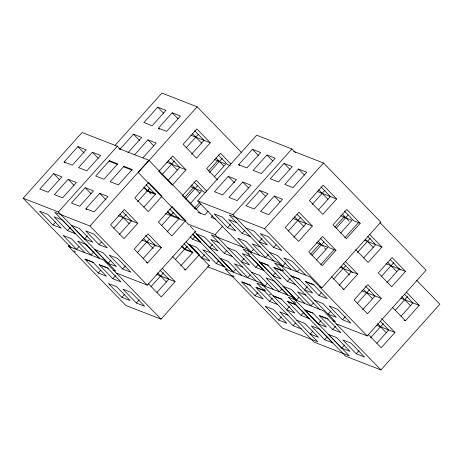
<?xml version="1.0" encoding="UTF-8"?>
<svg xmlns="http://www.w3.org/2000/svg" width="463" height="463" viewBox="0 0 463 463"><rect width="100%" height="100%" fill="white"/><g stroke="black" fill="none" stroke-linecap="round" stroke-linejoin="round"><path stroke-width="0.69" d="M70.932 247.485L23.15 198.228L82.084 132.499L117.318 146.233L120.339 149.346M53.633 173.642L39.859 189.002L48.1 192.214L61.874 176.854L53.633 173.642L59.443 179.632M64.085 161.981L77.882 146.597L86.124 149.809L72.326 165.193L64.085 161.981L65.057 162.976M68.125 179.291L54.35 194.651L62.592 197.863L76.366 182.503L68.125 179.291L73.935 185.281M92.374 152.246L78.577 167.629L86.818 170.841L100.616 155.458L92.374 152.246L98.185 158.236M114.969 145.428L161.923 93.063L197.157 106.797L241.426 152.431M23.15 198.228L58.384 211.961L117.318 146.233M85.215 187.694L71.441 203.06L79.682 206.272L93.457 190.906L85.215 187.694L91.026 193.69M119.697 149.566L133.471 134.201L141.713 137.418L127.938 152.778M157.721 107.161L143.924 122.545L152.165 125.757L165.962 110.373L157.721 107.161L163.532 113.151M52.985 224.977L61.226 228.19L47.816 214.363L39.575 211.151L52.985 224.977L55.838 221.794M85.933 208.709L99.707 193.343L107.948 196.555L94.174 211.921L85.933 208.709L86.899 209.704M134.664 154.683L147.963 139.855L156.205 143.067L142.905 157.9M158.415 128.193L172.213 112.81L180.454 116.022L166.657 131.405L158.415 128.193L159.388 129.189M67.476 230.626L75.718 233.838L62.308 220.012L54.067 216.8L67.476 230.626L70.33 227.443M209.421 265.172L161.026 319.14L125.791 305.406L68.449 246.293L69.409 245.222M99.499 258.429L54.732 212.28L89.967 226.019L148.907 160.291L200.716 213.703M197.157 106.797L138.223 172.525L188.019 223.861M84.567 239.03L92.808 242.242L79.399 228.415L71.157 225.203L84.567 239.03L87.42 235.852M78.947 246.64L76.569 249.291L63.159 235.464L71.4 238.676L84.81 252.503M99.059 244.678L107.3 247.896L93.891 234.064L85.649 230.852L99.059 244.678L101.438 242.033M113.794 228.247L126.156 214.467M137.557 201.746L149.919 187.966M143.837 187.602L147.315 191.19L149.219 189.066M162.05 174.759L174.406 160.974M186.288 147.726L198.176 134.473M93.914 251.756L91.061 254.939L77.651 241.113L85.892 244.325L99.302 258.151M119.182 234.643L131.533 220.868L122.093 211.14M143.9 207.083L155.782 193.829M168.387 180.09L179.789 167.38L186.039 169.817L172.265 185.177L158.85 171.351L172.624 155.99L186.039 169.817M191.676 154.115L204.038 140.335L194.599 130.607M137.783 223.311L124.009 238.671L110.599 224.844L124.373 209.479L137.783 223.311L118.302 215.7M210.289 142.772L196.491 158.155L183.082 144.329L196.879 128.946L210.289 142.772L190.797 135.173M98.283 273.043L106.525 276.255L93.115 262.428L84.874 259.216L98.283 273.043L100.662 270.392M108.151 263.343L116.392 266.555L102.983 252.729L94.741 249.516L108.151 263.343L111.004 260.165M184.708 197.452L193.262 187.92L201.503 191.132L190.577 203.315M208.472 170.957L217.512 160.875L225.753 164.087L214.334 176.82M112.775 278.691L121.017 281.903L107.607 268.077L99.366 264.865L112.775 278.691L115.628 275.514M122.643 268.991L130.884 272.209L117.475 258.377L109.233 255.165L122.643 268.991L125.496 265.814M137.378 252.566L149.26 239.313M161.622 225.527L173.503 212.28M172.329 213.912L173.278 212.853M185.628 199.073L197.516 185.819M209.398 172.566L222.234 158.253M143.241 258.429L155.117 245.187M166.998 231.934L179.366 218.142M243.011 247.624L197.742 200.954L256.676 135.231L291.91 148.964L295.435 152.593M194.541 208.298L199.813 202.424M147.593 262.984L161.367 247.624L147.957 233.798L134.183 249.158L147.593 262.984L146.343 262.498M200.595 204.195L195.849 209.49L182.434 195.664L196.208 180.304L206.643 191.057M228.224 176.368L214.444 191.728L222.686 194.946L236.466 179.58L228.224 176.368L234.521 182.862M238.676 164.706L252.474 149.323L260.715 152.535L246.918 167.924L238.676 164.706L239.649 165.708M121.867 297.356L130.109 300.568L116.699 286.742L108.458 283.53L121.867 297.356L124.721 294.179M208.142 211.192L204.82 214.901L197.846 212.181M116.728 273.211L147.309 285.133L195.704 231.159M212.494 215.746L211.07 217.338L215.509 219.068M242.716 182.017L228.936 197.383L237.178 200.595L250.958 185.229L242.716 182.017L248.527 188.013M266.966 154.972L253.168 170.361L261.41 173.573L275.207 158.19L266.966 154.972L272.776 160.968M190.131 236.697L192.614 239.255L194.992 236.605M136.359 303.005L144.601 306.217L131.191 292.39L122.95 289.178L136.359 303.005L139.213 299.827M151.088 286.58L163.451 272.794M175.332 259.54L187.22 246.287M181.635 246.438L184.615 249.511L186.988 246.866M156.957 292.442L168.833 279.195L159.891 269.981M180.715 265.947L192.608 252.682M187.851 224.023L215.104 234.648L222.772 226.094M197.742 200.954L232.976 214.687L291.91 148.964M162.166 268.32L175.083 281.631L161.309 296.997L148.391 283.68M184.286 269.483L185.536 269.975L199.333 254.586L189.396 244.348M259.807 190.426L246.032 205.786L254.274 208.998L268.048 193.638L259.807 190.426L265.617 196.416M284.056 163.381L270.265 178.764L278.506 181.976L292.298 166.593L284.056 163.381L289.867 169.371M209.704 247.659L217.946 250.871L204.536 237.044L196.295 233.832L209.704 247.659L212.558 244.481M227.576 227.703L235.817 230.915L222.408 217.089L214.166 213.877L227.576 227.703L230.429 224.526M201.706 257.92L209.947 261.132L196.538 247.306L188.296 244.094L201.706 257.92L204.559 254.737M274.299 196.075L260.524 211.435L268.766 214.647L282.54 199.287L274.299 196.075L280.109 202.065M298.548 169.03L284.757 184.413L292.998 187.625L306.79 172.242L298.548 169.03L304.365 175.02M219.028 242.699L210.787 239.481L224.196 253.313L227.049 250.13M236.9 222.738L228.658 219.526L242.068 233.352L244.921 230.175M216.198 263.569L224.439 266.781L211.03 252.954L202.788 249.742L216.198 263.569L218.577 260.918M274.09 261.161L229.324 215.011L264.558 228.745L323.498 163.022L380.835 222.136L321.901 287.859L319.904 287.083M244.14 258.533L241.292 261.717L249.534 264.929L236.118 251.102L227.877 247.89M262.012 238.578L259.158 241.761L267.4 244.973L253.99 231.147L245.749 227.935M241.53 275.19L228.12 261.358L219.879 258.146L233.288 271.972L235.667 269.321M253.539 249.366L251.16 252.017L237.75 238.19L245.992 241.402L259.402 255.229M255.784 267.365L264.026 270.577L250.61 256.751L242.369 253.539L255.784 267.365L258.632 264.188M273.65 247.41L281.892 250.622L268.482 236.796L260.241 233.584L273.65 247.41L276.029 244.759M288.385 230.979L300.742 217.199M312.149 204.478L324.985 190.166M250.159 274.976L247.78 277.626L234.371 263.794L242.612 267.012M268.505 254.488L265.652 257.665L252.242 243.839L260.484 247.051M293.774 237.374L306.124 223.6L297.182 214.381M318.492 209.808L330.374 196.555L320.934 186.826M312.375 226.037L298.6 241.397L285.185 227.57L298.965 212.21L312.375 226.037L292.894 218.426M336.624 198.992L322.833 214.375L309.417 200.548L323.215 185.165L336.624 198.992L317.132 191.393M255.003 295.73L263.244 298.942L249.835 285.115L241.593 281.903L255.003 295.73L257.856 292.547M272.875 275.769L281.116 278.986L267.701 265.16L259.465 261.942L272.875 275.769L275.254 273.124M267.249 283.379L264.877 286.03L215.104 234.648M285.596 262.891L282.743 266.075L232.976 214.687M310.569 254.204L319.597 244.14L327.839 247.352L316.437 260.067M334.807 227.177L343.847 217.095L352.088 220.307L340.67 233.039M264.327 290.764L256.085 287.552L269.495 301.378L272.348 298.195M282.199 270.809L273.957 267.597L287.367 281.423L290.22 278.24M281.741 289.028L279.368 291.678L265.953 277.852L274.194 281.064L287.61 294.89M299.139 269.605L297.234 271.723L283.825 257.897L292.066 261.109L305.476 274.935M311.969 255.298L323.851 242.045M336.213 228.259L348.095 215.006M320.876 264.523L334.298 249.563M344.837 237.803L358.732 222.309M335.959 250.35L322.184 265.71L308.775 251.884L322.549 236.524L335.959 250.35L329.708 247.913L320.269 238.185M360.208 223.305L346.417 238.688L333.001 224.862L346.799 209.479L360.208 223.305L353.958 220.868L344.518 211.14M289.439 306.604L286.591 309.782L294.833 312.994L281.417 299.167L273.176 295.955M307.31 286.649L304.457 289.826L312.699 293.038L299.289 279.212L291.048 276M278.587 320.043L286.829 323.255L273.419 309.429L265.177 306.217L278.587 320.043L281.44 316.86M298.838 297.437L296.459 300.088L283.049 286.256L291.291 289.473L304.7 303.3M301.083 315.43L309.325 318.648L295.909 304.816L287.668 301.604L301.083 315.43L303.931 312.253M318.949 295.475L327.191 298.687L313.781 284.861L305.539 281.649L318.949 295.475L321.328 292.824M333.684 279.044L345.566 265.791M357.448 252.543L370.284 238.231M287.911 315.077L279.669 311.865L293.079 325.692L295.458 323.041M313.329 303.086L310.951 305.736L297.541 291.91L305.783 295.122M339.072 285.44L351.423 271.665L357.673 274.102L343.899 289.468L342.649 288.981M363.791 257.874L375.672 244.62L367.726 236.431M369.503 234.255L381.923 247.063L368.131 262.446L355.711 249.644M318.174 323.84L326.415 327.052L313 313.225L304.758 310.013L318.174 323.84L321.027 320.656M312.548 331.444L310.175 334.095L318.417 337.307L305.001 323.481L296.76 320.269M330.895 310.962L328.041 314.14L336.283 317.352L322.873 303.525L314.632 300.313M332.665 329.488L340.907 332.7L327.491 318.874L319.25 315.662L332.665 329.488L335.519 326.311M324.667 339.744L332.909 342.961L319.493 329.129L311.252 325.917L324.667 339.744L327.04 337.099M342.533 319.788L350.775 323L337.365 309.174L329.124 305.962L342.533 319.788L345.386 316.611M357.268 303.363L369.624 289.578M381.512 276.324L393.868 262.544M362.656 309.753L375.007 295.979L365.567 286.25M386.889 282.731L399.256 268.939M381.257 298.415L367.483 313.781L354.068 299.955L367.848 284.589L381.257 298.415L361.777 290.805M405.507 271.376L391.715 286.759L378.3 272.933L392.097 257.55L405.507 271.376L386.015 263.777M341.758 348.153L349.999 351.365L336.589 337.539L328.342 334.327L341.758 348.153L344.611 344.97M336.618 324.002L367.2 335.924L426.134 270.201L379.863 222.495M356.25 353.801L364.491 357.014L351.081 343.187L342.84 339.975L356.25 353.801L359.103 350.624M370.504 337.903L383.341 323.591M395.223 310.337L407.585 296.557M376.847 343.233L388.723 329.992L380.279 321.287M401.08 316.212L412.973 302.947L404.529 294.242M381.558 318.602L394.974 332.428L381.199 347.794L368.282 334.477M404.176 320.28L405.426 320.772L419.223 305.383L406.306 292.072M380.916 369.937L323.573 310.823L288.339 297.09L345.682 356.203L380.916 369.937L439.85 304.214L416.712 280.358M293.583 151.355L323.498 163.022M214.381 159.486L219.381 161.437M230.123 165.621L227.622 164.649L218.183 154.92M340.716 215.706L345.716 217.656M166.558 162.206L179.8 167.369L170.847 158.161M364.306 240.193L381.923 247.063M118.991 148.629L148.907 160.291M190.768 186.763L195.143 188.47M205.873 192.666L203.373 191.694L193.933 181.965M108.973 161.118L117.614 164.492M123.598 166.825L132.239 170.193M316.478 242.739L320.853 244.447M147.541 190.617L155.151 193.58M147.315 191.19L155.556 194.402L146.117 184.673M340.068 267.226L351.434 271.654M242.068 233.352L250.309 236.564M400.981 298.276L419.223 305.383M269.333 252.248L277.574 255.46L290.984 269.287M178.735 217.894L171.125 214.93L167.652 211.342M165.575 213.593L183.522 220.591M272.626 260.385L273.893 260.883M259.737 261.884L268.378 265.253M273.697 267.325L281.672 270.433M291.32 275.936L299.96 279.305M305.279 281.382L313.926 284.751M192.614 239.255L200.855 242.467L192.909 234.272M224.196 253.313L232.438 256.525M287.367 281.423L295.608 284.635M251.461 272.203L259.702 275.416L273.118 289.242M192.446 251.907L184.841 248.938L181.861 245.865M184.615 249.511L192.857 252.729M376.737 325.304L394.974 332.428M141.886 240.013L161.367 247.624M207.621 266.746L232.883 276.596M241.865 281.84L250.506 285.208M255.825 287.28L264.471 290.648M269.46 294.341L270.791 294.856M273.448 295.892L281.429 299.005M287.413 301.338L296.054 304.706M305.036 309.95L313.011 313.057M319.661 315.65L328.302 319.019M332.955 320.836L335.617 321.872L278.275 262.758L243.04 249.019L287.807 295.174M269.495 301.378L277.736 304.59M293.079 325.692L301.32 328.904M156.228 274.264L175.083 281.631M68.449 246.293L103.683 260.027L161.026 319.14M85.146 259.153L93.786 262.521M99.105 264.593L108.411 268.222M113.73 270.299L115.727 271.075L58.384 211.961M390.315 259.72L400.229 269.935M318.654 189.761L327.949 199.333M342.238 214.074L349.108 221.152M365.446 239.359L373.247 247.404M387.537 262.139L396.832 271.717M401.751 296.661L410.542 305.73M252.474 149.323L258.771 155.817M392.514 307.455L405.426 320.772M345.253 261.3L357.673 274.102M343.477 263.476L352.401 272.655M294.416 216.794L304.191 226.87M318 241.107L323.405 246.698M324.372 247.699L325.825 249.192M341.202 266.393L349.49 274.935M363.299 289.172L372.576 298.762M230.892 164.012L220.463 153.259L206.666 168.642L217.593 179.91M377.507 323.695L386.292 332.77M331.479 276.666L343.899 289.468M172.213 112.81L178.024 118.8M192.319 133.535L201.608 143.113M215.903 157.848L223.739 165.928M264.558 228.745L321.901 287.859M367.2 335.924L309.857 276.81L274.623 263.077L319.892 309.747M282.141 269.454L283.651 271.011M147.963 139.855L153.774 145.845M168.081 160.568L177.37 170.147M191.665 184.882L199.975 193.47M296.488 300.036L246.692 248.7L211.458 234.967L256.224 281.116M133.471 134.201L139.768 140.694M248.041 252.81L249.551 254.366M293.843 301.396L295.851 303.468M263.765 288.895L265.779 290.967M190.033 225.932L193.551 229.561M194.558 230.603L195.565 231.639M194.587 231.998L233.317 271.926M169.701 208.987L179.14 218.715M192.446 233.873L227.154 269.651M232.686 275.358L234.197 276.915M144.062 187.029L148.513 191.613M149.48 192.614L150.932 194.113M167.421 211.915L170.899 215.503M186.143 241.796L209.276 265.652M183.915 243.509L193.054 253.006M77.882 146.597L84.179 153.085M172.624 256.658L185.536 269.975M145.677 235.453L156.089 246.183M99.707 193.343L106.004 199.837M119.824 214.062L129.113 223.641M143.408 238.376L153.172 248.463M157.623 272.898L166.402 281.979M89.967 226.019L147.309 285.133M73.953 250.599L75.463 252.156M109.465 160.649L95.673 176.033L103.915 179.25L117.706 163.861L109.465 160.649M123.957 166.298L110.165 181.687L118.406 184.899L132.198 169.516L123.957 166.298M148.623 182.439L134.826 197.823L148.241 211.649L162.033 196.266L148.623 182.439M172.207 206.753L158.41 222.136L171.825 235.962L185.617 220.579L172.207 206.753M260.403 282.714L225.168 268.98L282.511 328.093L317.745 341.827L260.403 282.714M291.991 296.771L256.751 283.032L314.093 342.145L349.328 355.885L291.991 296.771"/></g></svg>
